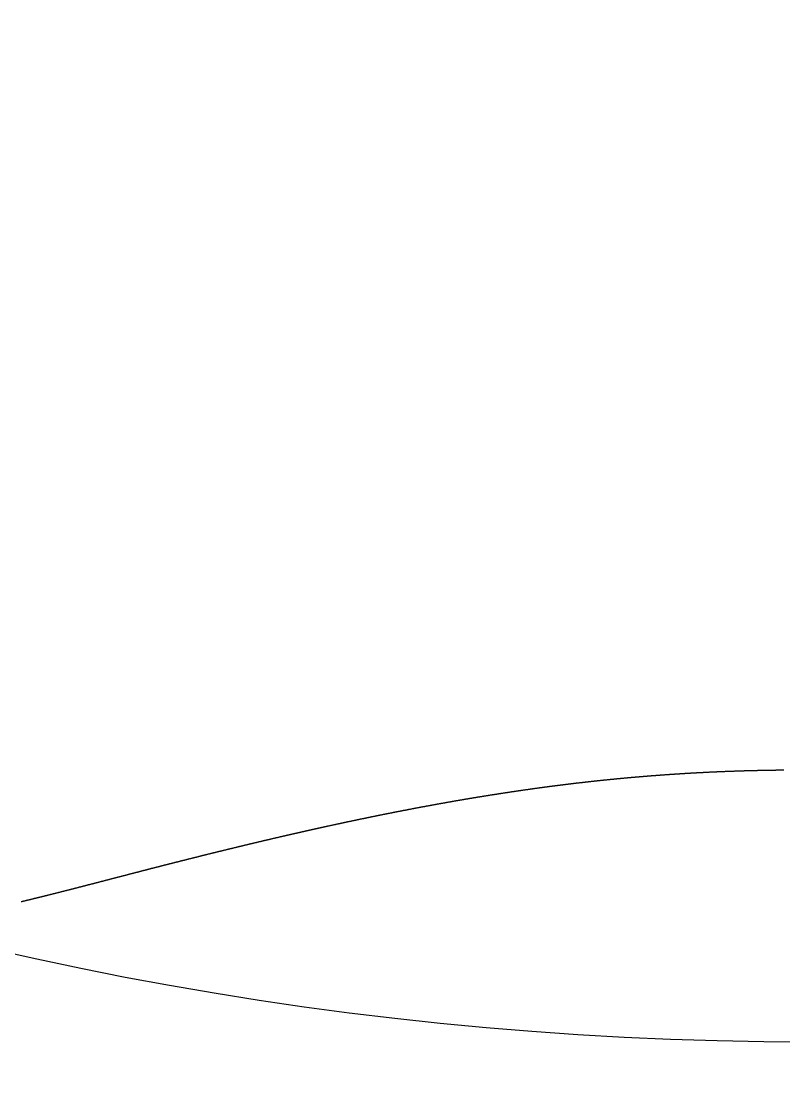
# Model space of a CAD drawing. Header units: millimetres. Extents: x 88 to 97873, y 32 to 55088.
# Drawn here: x 48988.854 to 48991.256, y 5107.377 to 5110.77 of the extents above; entities that cross this region are included whole.
import ezdxf

# ---------------------------------------------------------------- set-up
doc = ezdxf.new("R2010")
doc.units = ezdxf.units.MM
doc.header["$LTSCALE"] = 0.3

msp = doc.modelspace()

# ---------------------------------------------------------------- linework, layer by layer
msp.add_lwpolyline([(48988.8534, 5107.9949), (48988.8546, 5107.9952), (48988.8558, 5107.9955), (48988.8569, 5107.9958), (48988.8581, 5107.996), (48988.8593, 5107.9963), (48988.8604, 5107.9966), (48988.8616, 5107.9969), (48988.8628, 5107.9972), (48988.8639, 5107.9974), (48988.8651, 5107.9977), (48988.8663, 5107.998), (48988.8674, 5107.9983), (48988.8686, 5107.9986), (48988.8698, 5107.9989), (48988.871, 5107.9991), (48988.8721, 5107.9994), (48988.8733, 5107.9997), (48988.8745, 5108), (48988.8756, 5108.0003), (48988.8768, 5108.0006), (48988.878, 5108.0008), (48988.8792, 5108.0011), (48988.8803, 5108.0014), (48988.8815, 5108.0017), (48988.8827, 5108.002), (48988.8839, 5108.0023), (48988.885, 5108.0026), (48988.8862, 5108.0028), (48988.8874, 5108.0031), (48988.8886, 5108.0034), (48988.8897, 5108.0037), (48988.8909, 5108.004), (48988.8921, 5108.0043), (48988.8933, 5108.0046), (48988.8944, 5108.0049), (48988.8956, 5108.0052), (48988.8968, 5108.0054), (48988.898, 5108.0057), (48988.8992, 5108.006), (48988.9003, 5108.0063), (48988.9015, 5108.0066), (48988.9027, 5108.0069), (48988.9039, 5108.0072), (48988.9051, 5108.0075), (48988.9063, 5108.0078), (48988.9074, 5108.0081), (48988.9086, 5108.0084), (48988.9098, 5108.0086), (48988.911, 5108.0089), (48988.9122, 5108.0092), (48988.9134, 5108.0095), (48988.9145, 5108.0098), (48988.9157, 5108.0101), (48988.9169, 5108.0104), (48988.9181, 5108.0107), (48988.9193, 5108.011), (48988.9205, 5108.0113), (48988.9217, 5108.0116), (48988.9229, 5108.0119), (48988.924, 5108.0122), (48988.9252, 5108.0125), (48988.9264, 5108.0128), (48988.9276, 5108.0131), (48988.9288, 5108.0134), (48988.93, 5108.0137), (48988.9312, 5108.014), (48988.9324, 5108.0142), (48988.9336, 5108.0145), (48988.9348, 5108.0148), (48988.936, 5108.0151), (48988.9371, 5108.0154), (48988.9383, 5108.0157), (48988.9395, 5108.016), (48988.9407, 5108.0163), (48988.9419, 5108.0166), (48988.9431, 5108.0169), (48988.9443, 5108.0172), (48988.9455, 5108.0175), (48988.9467, 5108.0178), (48988.9479, 5108.0181), (48988.9491, 5108.0184), (48988.9503, 5108.0187), (48988.9515, 5108.019), (48988.9527, 5108.0193), (48988.9539, 5108.0196), (48988.9551, 5108.0199), (48988.9563, 5108.0202), (48988.9575, 5108.0205), (48988.9587, 5108.0208), (48988.9599, 5108.0212), (48988.9611, 5108.0215), (48988.9623, 5108.0218), (48988.9635, 5108.0221), (48988.9647, 5108.0224), (48988.9659, 5108.0227), (48988.9671, 5108.023), (48988.9683, 5108.0233), (48988.9695, 5108.0236), (48988.9707, 5108.0239), (48988.9719, 5108.0242), (48988.9731, 5108.0245), (48988.9743, 5108.0248), (48988.9755, 5108.0251), (48988.9767, 5108.0254), (48988.9779, 5108.0257), (48988.9791, 5108.026), (48988.9804, 5108.0263), (48988.9816, 5108.0266), (48988.9828, 5108.0269), (48988.984, 5108.0273), (48988.9852, 5108.0276), (48988.9864, 5108.0279), (48988.9876, 5108.0282), (48988.9888, 5108.0285), (48988.99, 5108.0288), (48988.9912, 5108.0291), (48988.9924, 5108.0294), (48988.9937, 5108.0297), (48988.9949, 5108.03), (48988.9961, 5108.0303), (48988.9973, 5108.0306), (48988.9985, 5108.031), (48988.9997, 5108.0313), (48989.0009, 5108.0316), (48989.0021, 5108.0319), (48989.0034, 5108.0322), (48989.0046, 5108.0325), (48989.0058, 5108.0328), (48989.007, 5108.0331), (48989.0082, 5108.0334), (48989.0094, 5108.0337), (48989.0107, 5108.0341), (48989.0119, 5108.0344), (48989.0131, 5108.0347), (48989.0143, 5108.035), (48989.0155, 5108.0353), (48989.0167, 5108.0356), (48989.018, 5108.0359), (48989.0192, 5108.0362), (48989.0204, 5108.0366), (48989.0216, 5108.0369), (48989.0228, 5108.0372), (48989.0241, 5108.0375), (48989.0253, 5108.0378), (48989.0265, 5108.0381), (48989.0277, 5108.0384), (48989.0289, 5108.0388), (48989.0302, 5108.0391), (48989.0314, 5108.0394), (48989.0326, 5108.0397), (48989.0338, 5108.04), (48989.0351, 5108.0403), (48989.0363, 5108.0406), (48989.0375, 5108.041), (48989.0387, 5108.0413), (48989.0399, 5108.0416), (48989.0412, 5108.0419), (48989.0424, 5108.0422), (48989.0436, 5108.0425), (48989.0449, 5108.0429), (48989.0461, 5108.0432), (48989.0473, 5108.0435), (48989.0485, 5108.0438), (48989.0498, 5108.0441), (48989.051, 5108.0444), (48989.0522, 5108.0448), (48989.0534, 5108.0451), (48989.0547, 5108.0454), (48989.0559, 5108.0457), (48989.0571, 5108.046), (48989.0584, 5108.0463), (48989.0596, 5108.0467), (48989.0608, 5108.047), (48989.0621, 5108.0473), (48989.0633, 5108.0476), (48989.0645, 5108.0479), (48989.0658, 5108.0483), (48989.067, 5108.0486), (48989.0682, 5108.0489), (48989.0695, 5108.0492), (48989.0707, 5108.0495), (48989.0719, 5108.0498), (48989.0732, 5108.0502), (48989.0744, 5108.0505), (48989.0756, 5108.0508), (48989.0769, 5108.0511), (48989.0781, 5108.0514), (48989.0793, 5108.0518), (48989.0806, 5108.0521), (48989.0818, 5108.0524), (48989.083, 5108.0527), (48989.0843, 5108.0531), (48989.0855, 5108.0534), (48989.0868, 5108.0537), (48989.088, 5108.054), (48989.0892, 5108.0543), (48989.0905, 5108.0547), (48989.0917, 5108.055), (48989.0929, 5108.0553), (48989.0942, 5108.0556), (48989.0954, 5108.0559), (48989.0967, 5108.0563), (48989.0979, 5108.0566), (48989.0991, 5108.0569), (48989.1004, 5108.0572), (48989.1016, 5108.0576), (48989.1029, 5108.0579), (48989.1041, 5108.0582), (48989.1054, 5108.0585), (48989.1066, 5108.0588), (48989.1078, 5108.0592), (48989.1091, 5108.0595), (48989.1103, 5108.0598), (48989.1116, 5108.0601), (48989.1128, 5108.0605), (48989.1141, 5108.0608), (48989.1153, 5108.0611), (48989.1166, 5108.0614), (48989.1178, 5108.0618), (48989.1191, 5108.0621), (48989.1203, 5108.0624), (48989.1215, 5108.0627), (48989.1228, 5108.0631), (48989.124, 5108.0634), (48989.1253, 5108.0637), (48989.1265, 5108.064), (48989.1278, 5108.0644), (48989.129, 5108.0647), (48989.1303, 5108.065), (48989.1315, 5108.0653), (48989.1328, 5108.0657), (48989.134, 5108.066), (48989.1353, 5108.0663), (48989.1365, 5108.0666), (48989.1378, 5108.067), (48989.139, 5108.0673), (48989.1403, 5108.0676), (48989.1415, 5108.0679), (48989.1428, 5108.0683), (48989.144, 5108.0686), (48989.1453, 5108.0689), (48989.1465, 5108.0692), (48989.1478, 5108.0696), (48989.1491, 5108.0699), (48989.1503, 5108.0702), (48989.1516, 5108.0705), (48989.1528, 5108.0709), (48989.1541, 5108.0712), (48989.1553, 5108.0715), (48989.1566, 5108.0718), (48989.1578, 5108.0722), (48989.1591, 5108.0725), (48989.1604, 5108.0728), (48989.1616, 5108.0731), (48989.1629, 5108.0735), (48989.1641, 5108.0738), (48989.1654, 5108.0741), (48989.1666, 5108.0745), (48989.1679, 5108.0748), (48989.1692, 5108.0751), (48989.1704, 5108.0754), (48989.1717, 5108.0758), (48989.1729, 5108.0761), (48989.1742, 5108.0764), (48989.1755, 5108.0767), (48989.1767, 5108.0771), (48989.178, 5108.0774), (48989.1792, 5108.0777), (48989.1805, 5108.0781), (48989.1818, 5108.0784), (48989.183, 5108.0787), (48989.1843, 5108.079), (48989.1855, 5108.0794), (48989.1868, 5108.0797), (48989.1881, 5108.08), (48989.1893, 5108.0804), (48989.1906, 5108.0807), (48989.1919, 5108.081), (48989.1931, 5108.0813), (48989.1944, 5108.0817), (48989.1957, 5108.082), (48989.1969, 5108.0823), (48989.1982, 5108.0827), (48989.1995, 5108.083), (48989.2007, 5108.0833), (48989.202, 5108.0836), (48989.2033, 5108.084), (48989.2045, 5108.0843), (48989.2058, 5108.0846), (48989.2071, 5108.0849), (48989.2083, 5108.0853), (48989.2096, 5108.0856), (48989.2109, 5108.0859), (48989.2121, 5108.0863), (48989.2134, 5108.0866), (48989.2147, 5108.0869), (48989.2159, 5108.0873), (48989.2172, 5108.0876), (48989.2185, 5108.0879), (48989.2197, 5108.0882), (48989.221, 5108.0886), (48989.2223, 5108.0889), (48989.2236, 5108.0892), (48989.2248, 5108.0896), (48989.2261, 5108.0899), (48989.2274, 5108.0902), (48989.2286, 5108.0905), (48989.2299, 5108.0909), (48989.2312, 5108.0912), (48989.2325, 5108.0915), (48989.2337, 5108.0919), (48989.235, 5108.0922), (48989.2363, 5108.0925), (48989.2376, 5108.0928), (48989.2388, 5108.0932), (48989.2401, 5108.0935), (48989.2414, 5108.0938), (48989.2427, 5108.0942), (48989.2439, 5108.0945), (48989.2452, 5108.0948), (48989.2465, 5108.0951), (48989.2478, 5108.0955), (48989.249, 5108.0958), (48989.2503, 5108.0961), (48989.2516, 5108.0965), (48989.2529, 5108.0968), (48989.2541, 5108.0971), (48989.2554, 5108.0974), (48989.2567, 5108.0978), (48989.258, 5108.0981), (48989.2593, 5108.0984), (48989.2605, 5108.0988), (48989.2618, 5108.0991), (48989.2631, 5108.0994), (48989.2644, 5108.0998), (48989.2656, 5108.1001), (48989.2669, 5108.1004), (48989.2682, 5108.1007), (48989.2695, 5108.1011), (48989.2708, 5108.1014), (48989.272, 5108.1017), (48989.2733, 5108.1021), (48989.2746, 5108.1024), (48989.2759, 5108.1027), (48989.2772, 5108.103), (48989.2785, 5108.1034), (48989.2797, 5108.1037), (48989.281, 5108.104), (48989.2823, 5108.1044), (48989.2836, 5108.1047), (48989.2849, 5108.105), (48989.2862, 5108.1053), (48989.2874, 5108.1057), (48989.2887, 5108.106), (48989.29, 5108.1063), (48989.2913, 5108.1067), (48989.2926, 5108.107), (48989.2939, 5108.1073), (48989.2952, 5108.1076), (48989.2964, 5108.108), (48989.2977, 5108.1083), (48989.299, 5108.1086), (48989.3003, 5108.109), (48989.3016, 5108.1093), (48989.3029, 5108.1096), (48989.3042, 5108.1099), (48989.3054, 5108.1103), (48989.3067, 5108.1106), (48989.308, 5108.1109), (48989.3093, 5108.1113), (48989.3106, 5108.1116), (48989.3119, 5108.1119), (48989.3132, 5108.1123), (48989.3145, 5108.1126), (48989.3158, 5108.1129), (48989.3171, 5108.1132), (48989.3183, 5108.1136), (48989.3196, 5108.1139), (48989.3209, 5108.1142), (48989.3222, 5108.1146), (48989.3235, 5108.1149), (48989.3248, 5108.1152), (48989.3261, 5108.1155), (48989.3274, 5108.1159), (48989.3287, 5108.1162), (48989.33, 5108.1165), (48989.3313, 5108.1169), (48989.3326, 5108.1172), (48989.3338, 5108.1175), (48989.3351, 5108.1178), (48989.3364, 5108.1182), (48989.3377, 5108.1185), (48989.339, 5108.1188), (48989.3403, 5108.1192), (48989.3416, 5108.1195), (48989.3429, 5108.1198), (48989.3442, 5108.1201), (48989.3455, 5108.1205), (48989.3468, 5108.1208), (48989.3481, 5108.1211), (48989.3494, 5108.1214), (48989.3507, 5108.1218), (48989.352, 5108.1221), (48989.3533, 5108.1224), (48989.3546, 5108.1228), (48989.3559, 5108.1231), (48989.3572, 5108.1234), (48989.3585, 5108.1237), (48989.3598, 5108.1241), (48989.3611, 5108.1244), (48989.3624, 5108.1247), (48989.3637, 5108.1251), (48989.365, 5108.1254), (48989.3663, 5108.1257), (48989.3676, 5108.126), (48989.3689, 5108.1264), (48989.3702, 5108.1267), (48989.3715, 5108.127), (48989.3728, 5108.1274), (48989.3741, 5108.1277), (48989.3754, 5108.128), (48989.3767, 5108.1283), (48989.378, 5108.1287), (48989.3793, 5108.129), (48989.3806, 5108.1293), (48989.3819, 5108.1296), (48989.3832, 5108.13), (48989.3845, 5108.1303), (48989.3858, 5108.1306), (48989.3871, 5108.131), (48989.3884, 5108.1313), (48989.3897, 5108.1316), (48989.391, 5108.1319), (48989.3923, 5108.1323), (48989.3936, 5108.1326), (48989.3949, 5108.1329), (48989.3962, 5108.1332), (48989.3975, 5108.1336), (48989.3988, 5108.1339), (48989.4001, 5108.1342), (48989.4014, 5108.1346), (48989.4027, 5108.1349), (48989.404, 5108.1352), (48989.4054, 5108.1355), (48989.4067, 5108.1359), (48989.408, 5108.1362), (48989.4093, 5108.1365), (48989.4106, 5108.1368), (48989.4119, 5108.1372), (48989.4132, 5108.1375), (48989.4145, 5108.1378), (48989.4158, 5108.1381), (48989.4171, 5108.1385), (48989.4184, 5108.1388), (48989.4197, 5108.1391), (48989.4211, 5108.1395), (48989.4224, 5108.1398), (48989.4237, 5108.1401), (48989.425, 5108.1404), (48989.4263, 5108.1408), (48989.4276, 5108.1411), (48989.4289, 5108.1414), (48989.4302, 5108.1417), (48989.4315, 5108.1421), (48989.4328, 5108.1424), (48989.4342, 5108.1427), (48989.4355, 5108.143), (48989.4368, 5108.1434), (48989.4381, 5108.1437), (48989.4394, 5108.144), (48989.4407, 5108.1443), (48989.442, 5108.1447), (48989.4433, 5108.145), (48989.4447, 5108.1453), (48989.446, 5108.1456), (48989.4473, 5108.146), (48989.4486, 5108.1463), (48989.4499, 5108.1466), (48989.4512, 5108.147), (48989.4525, 5108.1473), (48989.4539, 5108.1476), (48989.4552, 5108.1479), (48989.4565, 5108.1483), (48989.4578, 5108.1486), (48989.4591, 5108.1489), (48989.4604, 5108.1492), (48989.4618, 5108.1496), (48989.4631, 5108.1499), (48989.4644, 5108.1502), (48989.4657, 5108.1505), (48989.467, 5108.1509), (48989.4683, 5108.1512), (48989.4697, 5108.1515), (48989.471, 5108.1518), (48989.4723, 5108.1521), (48989.4736, 5108.1525), (48989.4749, 5108.1528), (48989.4763, 5108.1531), (48989.4776, 5108.1534), (48989.4789, 5108.1538), (48989.4802, 5108.1541), (48989.4815, 5108.1544), (48989.4828, 5108.1547), (48989.4842, 5108.1551), (48989.4855, 5108.1554), (48989.4868, 5108.1557), (48989.4881, 5108.156), (48989.4895, 5108.1564), (48989.4908, 5108.1567), (48989.4921, 5108.157), (48989.4934, 5108.1573), (48989.4947, 5108.1577), (48989.4961, 5108.158), (48989.4974, 5108.1583), (48989.4987, 5108.1586), (48989.5, 5108.159), (48989.5014, 5108.1593), (48989.5027, 5108.1596), (48989.504, 5108.1599), (48989.5053, 5108.1602), (48989.5066, 5108.1606), (48989.508, 5108.1609), (48989.5093, 5108.1612), (48989.5106, 5108.1615), (48989.5119, 5108.1619), (48989.5133, 5108.1622), (48989.5146, 5108.1625), (48989.5159, 5108.1628), (48989.5172, 5108.1631), (48989.5186, 5108.1635), (48989.5199, 5108.1638), (48989.5212, 5108.1641), (48989.5225, 5108.1644), (48989.5239, 5108.1648), (48989.5252, 5108.1651), (48989.5265, 5108.1654), (48989.5279, 5108.1657), (48989.5292, 5108.166), (48989.5305, 5108.1664), (48989.5318, 5108.1667), (48989.5332, 5108.167), (48989.5345, 5108.1673), (48989.5358, 5108.1677), (48989.5372, 5108.168), (48989.5385, 5108.1683), (48989.5398, 5108.1686), (48989.5411, 5108.1689), (48989.5425, 5108.1693), (48989.5438, 5108.1696), (48989.5451, 5108.1699), (48989.5465, 5108.1702), (48989.5478, 5108.1705), (48989.5491, 5108.1709), (48989.5505, 5108.1712), (48989.5518, 5108.1715), (48989.5531, 5108.1718), (48989.5544, 5108.1721), (48989.5558, 5108.1725), (48989.5571, 5108.1728), (48989.5584, 5108.1731), (48989.5598, 5108.1734), (48989.5611, 5108.1737), (48989.5624, 5108.1741), (48989.5638, 5108.1744), (48989.5651, 5108.1747), (48989.5664, 5108.175), (48989.5678, 5108.1753), (48989.5691, 5108.1757), (48989.5704, 5108.176), (48989.5718, 5108.1763), (48989.5731, 5108.1766), (48989.5744, 5108.1769), (48989.5758, 5108.1773), (48989.5771, 5108.1776), (48989.5784, 5108.1779), (48989.5798, 5108.1782), (48989.5811, 5108.1785), (48989.5824, 5108.1789), (48989.5838, 5108.1792), (48989.5851, 5108.1795), (48989.5865, 5108.1798), (48989.5878, 5108.1801), (48989.5891, 5108.1805), (48989.5905, 5108.1808), (48989.5918, 5108.1811), (48989.5931, 5108.1814), (48989.5945, 5108.1817), (48989.5958, 5108.182), (48989.5972, 5108.1824), (48989.5985, 5108.1827), (48989.5998, 5108.183), (48989.6012, 5108.1833), (48989.6025, 5108.1836), (48989.6038, 5108.1839), (48989.6052, 5108.1843), (48989.6065, 5108.1846), (48989.6079, 5108.1849), (48989.6092, 5108.1852), (48989.6105, 5108.1855), (48989.6119, 5108.1859), (48989.6132, 5108.1862), (48989.6146, 5108.1865), (48989.6159, 5108.1868), (48989.6172, 5108.1871), (48989.6186, 5108.1874), (48989.6199, 5108.1878), (48989.6213, 5108.1881), (48989.6226, 5108.1884), (48989.6239, 5108.1887), (48989.6253, 5108.189), (48989.6266, 5108.1893), (48989.628, 5108.1896), (48989.6293, 5108.19), (48989.6307, 5108.1903), (48989.632, 5108.1906), (48989.6333, 5108.1909), (48989.6347, 5108.1912), (48989.636, 5108.1915), (48989.6374, 5108.1919), (48989.6387, 5108.1922), (48989.6401, 5108.1925), (48989.6414, 5108.1928), (48989.6427, 5108.1931), (48989.6441, 5108.1934), (48989.6454, 5108.1937), (48989.6468, 5108.1941), (48989.6481, 5108.1944), (48989.6495, 5108.1947), (48989.6508, 5108.195), (48989.6522, 5108.1953), (48989.6535, 5108.1956), (48989.6549, 5108.1959), (48989.6562, 5108.1963), (48989.6575, 5108.1966), (48989.6589, 5108.1969), (48989.6602, 5108.1972), (48989.6616, 5108.1975), (48989.6629, 5108.1978), (48989.6643, 5108.1981), (48989.6656, 5108.1984), (48989.667, 5108.1988), (48989.6683, 5108.1991), (48989.6697, 5108.1994), (48989.671, 5108.1997), (48989.6724, 5108.2), (48989.6737, 5108.2003), (48989.6751, 5108.2006), (48989.6764, 5108.2009), (48989.6778, 5108.2013), (48989.6791, 5108.2016), (48989.6805, 5108.2019), (48989.6818, 5108.2022), (48989.6832, 5108.2025), (48989.6845, 5108.2028), (48989.6859, 5108.2031), (48989.6872, 5108.2034), (48989.6886, 5108.2038), (48989.6899, 5108.2041), (48989.6913, 5108.2044), (48989.6926, 5108.2047), (48989.694, 5108.205), (48989.6953, 5108.2053), (48989.6967, 5108.2056), (48989.698, 5108.2059), (48989.6994, 5108.2062), (48989.7007, 5108.2065), (48989.7021, 5108.2069), (48989.7034, 5108.2072), (48989.7048, 5108.2075), (48989.7061, 5108.2078), (48989.7075, 5108.2081), (48989.7088, 5108.2084), (48989.7102, 5108.2087), (48989.7115, 5108.209), (48989.7129, 5108.2093), (48989.7143, 5108.2096), (48989.7156, 5108.21), (48989.717, 5108.2103), (48989.7183, 5108.2106), (48989.7197, 5108.2109), (48989.721, 5108.2112), (48989.7224, 5108.2115), (48989.7237, 5108.2118), (48989.7251, 5108.2121), (48989.7264, 5108.2124), (48989.7278, 5108.2127), (48989.7292, 5108.213), (48989.7305, 5108.2133), (48989.7319, 5108.2137), (48989.7332, 5108.214), (48989.7346, 5108.2143), (48989.7359, 5108.2146), (48989.7373, 5108.2149), (48989.7386, 5108.2152), (48989.74, 5108.2155), (48989.7414, 5108.2158), (48989.7427, 5108.2161), (48989.7441, 5108.2164), (48989.7454, 5108.2167), (48989.7468, 5108.217), (48989.7481, 5108.2173), (48989.7495, 5108.2176), (48989.7509, 5108.2179), (48989.7522, 5108.2182), (48989.7536, 5108.2186), (48989.7549, 5108.2189), (48989.7563, 5108.2192), (48989.7577, 5108.2195), (48989.759, 5108.2198), (48989.7604, 5108.2201), (48989.7617, 5108.2204), (48989.7631, 5108.2207), (48989.7645, 5108.221), (48989.7658, 5108.2213), (48989.7672, 5108.2216), (48989.7685, 5108.2219), (48989.7699, 5108.2222), (48989.7713, 5108.2225), (48989.7726, 5108.2228), (48989.774, 5108.2231), (48989.7753, 5108.2234), (48989.7767, 5108.2237), (48989.7781, 5108.224), (48989.7794, 5108.2243), (48989.7808, 5108.2246), (48989.7821, 5108.2249), (48989.7835, 5108.2252), (48989.7849, 5108.2255), (48989.7862, 5108.2258), (48989.7876, 5108.2262), (48989.789, 5108.2265), (48989.7903, 5108.2268), (48989.7917, 5108.2271), (48989.793, 5108.2274), (48989.7944, 5108.2277), (48989.7958, 5108.228), (48989.7971, 5108.2283), (48989.7985, 5108.2286), (48989.7999, 5108.2289), (48989.8012, 5108.2292), (48989.8026, 5108.2295), (48989.804, 5108.2298), (48989.8053, 5108.2301), (48989.8067, 5108.2304), (48989.8081, 5108.2307), (48989.8094, 5108.231), (48989.8108, 5108.2313), (48989.8121, 5108.2316), (48989.8135, 5108.2319), (48989.8149, 5108.2322), (48989.8162, 5108.2325), (48989.8176, 5108.2328), (48989.819, 5108.2331), (48989.8203, 5108.2334), (48989.8217, 5108.2337), (48989.8231, 5108.234), (48989.8244, 5108.2343), (48989.8258, 5108.2346), (48989.8272, 5108.2349), (48989.8285, 5108.2352), (48989.8299, 5108.2355), (48989.8313, 5108.2358), (48989.8326, 5108.236), (48989.834, 5108.2363), (48989.8354, 5108.2366), (48989.8368, 5108.2369), (48989.8381, 5108.2372), (48989.8395, 5108.2375), (48989.8409, 5108.2378), (48989.8422, 5108.2381), (48989.8436, 5108.2384), (48989.845, 5108.2387), (48989.8463, 5108.239), (48989.8477, 5108.2393), (48989.8491, 5108.2396), (48989.8504, 5108.2399), (48989.8518, 5108.2402), (48989.8532, 5108.2405), (48989.8545, 5108.2408), (48989.8559, 5108.2411), (48989.8573, 5108.2414), (48989.8587, 5108.2417), (48989.86, 5108.242), (48989.8614, 5108.2423), (48989.8628, 5108.2426), (48989.8641, 5108.2429), (48989.8655, 5108.2431), (48989.8669, 5108.2434), (48989.8683, 5108.2437), (48989.8696, 5108.244), (48989.871, 5108.2443), (48989.8724, 5108.2446), (48989.8737, 5108.2449), (48989.8751, 5108.2452), (48989.8765, 5108.2455), (48989.8779, 5108.2458), (48989.8792, 5108.2461), (48989.8806, 5108.2464), (48989.882, 5108.2467), (48989.8834, 5108.247), (48989.8847, 5108.2472), (48989.8861, 5108.2475), (48989.8875, 5108.2478), (48989.8888, 5108.2481), (48989.8902, 5108.2484), (48989.8916, 5108.2487), (48989.893, 5108.249), (48989.8943, 5108.2493), (48989.8957, 5108.2496), (48989.8971, 5108.2499), (48989.8985, 5108.2502), (48989.8998, 5108.2504), (48989.9012, 5108.2507), (48989.9026, 5108.251), (48989.904, 5108.2513), (48989.9053, 5108.2516), (48989.9067, 5108.2519), (48989.9081, 5108.2522), (48989.9095, 5108.2525), (48989.9108, 5108.2528), (48989.9122, 5108.2531), (48989.9136, 5108.2533), (48989.915, 5108.2536), (48989.9163, 5108.2539), (48989.9177, 5108.2542), (48989.9191, 5108.2545), (48989.9205, 5108.2548), (48989.9218, 5108.2551), (48989.9232, 5108.2554), (48989.9246, 5108.2556), (48989.926, 5108.2559), (48989.9274, 5108.2562), (48989.9287, 5108.2565), (48989.9301, 5108.2568), (48989.9315, 5108.2571), (48989.9329, 5108.2574), (48989.9342, 5108.2576), (48989.9356, 5108.2579), (48989.937, 5108.2582), (48989.9384, 5108.2585), (48989.9398, 5108.2588), (48989.9411, 5108.2591), (48989.9425, 5108.2594), (48989.9439, 5108.2596), (48989.9453, 5108.2599), (48989.9466, 5108.2602), (48989.948, 5108.2605), (48989.9494, 5108.2608), (48989.9508, 5108.2611), (48989.9522, 5108.2614), (48989.9535, 5108.2616), (48989.9549, 5108.2619), (48989.9563, 5108.2622), (48989.9577, 5108.2625), (48989.9591, 5108.2628), (48989.9604, 5108.2631), (48989.9618, 5108.2633), (48989.9632, 5108.2636), (48989.9646, 5108.2639), (48989.966, 5108.2642), (48989.9673, 5108.2645), (48989.9687, 5108.2647), (48989.9701, 5108.265), (48989.9715, 5108.2653), (48989.9729, 5108.2656), (48989.9743, 5108.2659), (48989.9756, 5108.2661), (48989.977, 5108.2664), (48989.9784, 5108.2667), (48989.9798, 5108.267), (48989.9812, 5108.2673), (48989.9825, 5108.2675), (48989.9839, 5108.2678), (48989.9853, 5108.2681), (48989.9867, 5108.2684), (48989.9881, 5108.2687), (48989.9895, 5108.2689), (48989.9908, 5108.2692), (48989.9922, 5108.2695), (48989.9936, 5108.2698), (48989.995, 5108.2701), (48989.9964, 5108.2703), (48989.9978, 5108.2706), (48989.9991, 5108.2709), (48990.0005, 5108.2712), (48990.0019, 5108.2714), (48990.0033, 5108.2717), (48990.0047, 5108.272), (48990.0061, 5108.2723), (48990.0074, 5108.2726), (48990.0088, 5108.2728), (48990.0102, 5108.2731), (48990.0116, 5108.2734), (48990.013, 5108.2737), (48990.0144, 5108.2739), (48990.0158, 5108.2742), (48990.0171, 5108.2745), (48990.0185, 5108.2748), (48990.0199, 5108.275), (48990.0213, 5108.2753), (48990.0227, 5108.2756), (48990.0241, 5108.2759), (48990.0255, 5108.2761), (48990.0268, 5108.2764), (48990.0282, 5108.2767), (48990.0296, 5108.277), (48990.031, 5108.2772), (48990.0324, 5108.2775), (48990.0338, 5108.2778), (48990.0352, 5108.278), (48990.0365, 5108.2783), (48990.0379, 5108.2786), (48990.0393, 5108.2789), (48990.0407, 5108.2791), (48990.0421, 5108.2794), (48990.0435, 5108.2797), (48990.0449, 5108.2799), (48990.0463, 5108.2802), (48990.0476, 5108.2805), (48990.049, 5108.2808), (48990.0504, 5108.281), (48990.0518, 5108.2813), (48990.0532, 5108.2816), (48990.0546, 5108.2818), (48990.056, 5108.2821), (48990.0574, 5108.2824), (48990.0587, 5108.2827), (48990.0601, 5108.2829), (48990.0615, 5108.2832), (48990.0629, 5108.2835), (48990.0643, 5108.2837), (48990.0657, 5108.284), (48990.0671, 5108.2843), (48990.0685, 5108.2845), (48990.0699, 5108.2848), (48990.0712, 5108.2851), (48990.0726, 5108.2853), (48990.074, 5108.2856), (48990.0754, 5108.2859), (48990.0768, 5108.2861), (48990.0782, 5108.2864), (48990.0796, 5108.2867), (48990.081, 5108.2869), (48990.0824, 5108.2872), (48990.0837, 5108.2875), (48990.0851, 5108.2877), (48990.0865, 5108.288), (48990.0879, 5108.2883), (48990.0893, 5108.2885), (48990.0907, 5108.2888), (48990.0921, 5108.2891), (48990.0935, 5108.2893), (48990.0949, 5108.2896), (48990.0963, 5108.2898), (48990.0977, 5108.2901), (48990.099, 5108.2904), (48990.1004, 5108.2906), (48990.1018, 5108.2909), (48990.1032, 5108.2912), (48990.1046, 5108.2914), (48990.106, 5108.2917), (48990.1074, 5108.2919), (48990.1088, 5108.2922), (48990.1102, 5108.2925), (48990.1116, 5108.2927), (48990.113, 5108.293), (48990.1144, 5108.2933), (48990.1157, 5108.2935), (48990.1171, 5108.2938), (48990.1185, 5108.294), (48990.1199, 5108.2943), (48990.1213, 5108.2946), (48990.1227, 5108.2948), (48990.1241, 5108.2951), (48990.1255, 5108.2953), (48990.1269, 5108.2956), (48990.1283, 5108.2959), (48990.1297, 5108.2961), (48990.1311, 5108.2964), (48990.1325, 5108.2966), (48990.1339, 5108.2969), (48990.1353, 5108.2971), (48990.1366, 5108.2974), (48990.138, 5108.2977), (48990.1394, 5108.2979), (48990.1408, 5108.2982), (48990.1422, 5108.2984), (48990.1436, 5108.2987), (48990.145, 5108.2989), (48990.1464, 5108.2992), (48990.1478, 5108.2995), (48990.1492, 5108.2997), (48990.1506, 5108.3), (48990.152, 5108.3002), (48990.1534, 5108.3005), (48990.1548, 5108.3007), (48990.1562, 5108.301), (48990.1576, 5108.3012), (48990.159, 5108.3015), (48990.1604, 5108.3017), (48990.1617, 5108.302), (48990.1631, 5108.3023), (48990.1645, 5108.3025), (48990.1659, 5108.3028), (48990.1673, 5108.303), (48990.1687, 5108.3033), (48990.1701, 5108.3035), (48990.1715, 5108.3038), (48990.1729, 5108.304), (48990.1743, 5108.3043), (48990.1757, 5108.3045), (48990.1771, 5108.3048), (48990.1785, 5108.305), (48990.1799, 5108.3053), (48990.1813, 5108.3055), (48990.1827, 5108.3058), (48990.1841, 5108.306), (48990.1855, 5108.3063), (48990.1869, 5108.3065), (48990.1883, 5108.3068), (48990.1897, 5108.307), (48990.1911, 5108.3073), (48990.1925, 5108.3075), (48990.1939, 5108.3078), (48990.1953, 5108.308), (48990.1967, 5108.3083), (48990.1981, 5108.3085), (48990.1995, 5108.3088), (48990.2009, 5108.309), (48990.2022, 5108.3093), (48990.2036, 5108.3095), (48990.205, 5108.3097), (48990.2064, 5108.31), (48990.2078, 5108.3102), (48990.2092, 5108.3105), (48990.2106, 5108.3107), (48990.212, 5108.311), (48990.2134, 5108.3112), (48990.2148, 5108.3115), (48990.2162, 5108.3117), (48990.2176, 5108.312), (48990.219, 5108.3122), (48990.2204, 5108.3124), (48990.2218, 5108.3127), (48990.2232, 5108.3129), (48990.2246, 5108.3132), (48990.226, 5108.3134), (48990.2274, 5108.3137), (48990.2288, 5108.3139), (48990.2302, 5108.3141), (48990.2316, 5108.3144), (48990.233, 5108.3146), (48990.2344, 5108.3149), (48990.2358, 5108.3151), (48990.2372, 5108.3153), (48990.2386, 5108.3156), (48990.24, 5108.3158), (48990.2414, 5108.3161), (48990.2428, 5108.3163), (48990.2442, 5108.3165), (48990.2456, 5108.3168), (48990.247, 5108.317), (48990.2484, 5108.3173), (48990.2498, 5108.3175), (48990.2512, 5108.3177), (48990.2526, 5108.318), (48990.254, 5108.3182), (48990.2554, 5108.3185), (48990.2568, 5108.3187), (48990.2582, 5108.3189), (48990.2596, 5108.3192), (48990.261, 5108.3194), (48990.2624, 5108.3196), (48990.2638, 5108.3199), (48990.2652, 5108.3201), (48990.2666, 5108.3204), (48990.268, 5108.3206), (48990.2694, 5108.3208), (48990.2708, 5108.3211), (48990.2722, 5108.3213), (48990.2736, 5108.3215), (48990.275, 5108.3218), (48990.2764, 5108.322), (48990.2778, 5108.3222), (48990.2792, 5108.3225), (48990.2806, 5108.3227), (48990.282, 5108.3229), (48990.2834, 5108.3232), (48990.2848, 5108.3234), (48990.2862, 5108.3236), (48990.2876, 5108.3239), (48990.289, 5108.3241), (48990.2904, 5108.3243), (48990.2918, 5108.3245), (48990.2932, 5108.3248), (48990.2947, 5108.325), (48990.2961, 5108.3252), (48990.2975, 5108.3255), (48990.2989, 5108.3257), (48990.3003, 5108.3259), (48990.3017, 5108.3262), (48990.3031, 5108.3264), (48990.3045, 5108.3266), (48990.3059, 5108.3268), (48990.3073, 5108.3271), (48990.3087, 5108.3273), (48990.3101, 5108.3275), (48990.3115, 5108.3278), (48990.3129, 5108.328), (48990.3143, 5108.3282), (48990.3157, 5108.3284), (48990.3171, 5108.3287), (48990.3185, 5108.3289), (48990.3199, 5108.3291), (48990.3213, 5108.3293), (48990.3227, 5108.3296), (48990.3241, 5108.3298), (48990.3255, 5108.33), (48990.3269, 5108.3302), (48990.3283, 5108.3305), (48990.3297, 5108.3307), (48990.3311, 5108.3309), (48990.3325, 5108.3311), (48990.3339, 5108.3314), (48990.3353, 5108.3316), (48990.3367, 5108.3318), (48990.3381, 5108.332), (48990.3395, 5108.3323), (48990.341, 5108.3325), (48990.3424, 5108.3327), (48990.3438, 5108.3329), (48990.3452, 5108.3331), (48990.3466, 5108.3334), (48990.348, 5108.3336), (48990.3494, 5108.3338), (48990.3508, 5108.334), (48990.3522, 5108.3342), (48990.3536, 5108.3345), (48990.355, 5108.3347), (48990.3564, 5108.3349), (48990.3578, 5108.3351), (48990.3592, 5108.3353), (48990.3606, 5108.3356), (48990.362, 5108.3358), (48990.3634, 5108.336), (48990.3648, 5108.3362), (48990.3662, 5108.3364), (48990.3676, 5108.3366), (48990.369, 5108.3369), (48990.3704, 5108.3371), (48990.3719, 5108.3373), (48990.3733, 5108.3375), (48990.3747, 5108.3377), (48990.3761, 5108.3379), (48990.3775, 5108.3382), (48990.3789, 5108.3384), (48990.3803, 5108.3386), (48990.3817, 5108.3388), (48990.3831, 5108.339), (48990.3845, 5108.3392), (48990.3859, 5108.3394), (48990.3873, 5108.3396), (48990.3887, 5108.3399), (48990.3901, 5108.3401), (48990.3915, 5108.3403), (48990.3929, 5108.3405), (48990.3943, 5108.3407), (48990.3957, 5108.3409), (48990.3971, 5108.3411), (48990.3986, 5108.3413), (48990.4, 5108.3416), (48990.4014, 5108.3418), (48990.4028, 5108.342), (48990.4042, 5108.3422), (48990.4056, 5108.3424), (48990.407, 5108.3426), (48990.4084, 5108.3428), (48990.4098, 5108.343), (48990.4112, 5108.3432), (48990.4126, 5108.3434), (48990.414, 5108.3436), (48990.4154, 5108.3438), (48990.4168, 5108.3441), (48990.4182, 5108.3443), (48990.4196, 5108.3445), (48990.4211, 5108.3447), (48990.4225, 5108.3449), (48990.4239, 5108.3451), (48990.4253, 5108.3453), (48990.4267, 5108.3455), (48990.4281, 5108.3457), (48990.4295, 5108.3459), (48990.4309, 5108.3461), (48990.4323, 5108.3463), (48990.4337, 5108.3465), (48990.4351, 5108.3467), (48990.4365, 5108.3469), (48990.4379, 5108.3471), (48990.4393, 5108.3473), (48990.4407, 5108.3475), (48990.4422, 5108.3477), (48990.4436, 5108.3479), (48990.445, 5108.3481), (48990.4464, 5108.3483), (48990.4478, 5108.3485), (48990.4492, 5108.3487), (48990.4506, 5108.3489), (48990.452, 5108.3491), (48990.4534, 5108.3493), (48990.4548, 5108.3495), (48990.4562, 5108.3497), (48990.4576, 5108.3499), (48990.459, 5108.3501), (48990.4604, 5108.3503), (48990.4619, 5108.3505), (48990.4633, 5108.3507), (48990.4647, 5108.3509), (48990.4661, 5108.3511), (48990.4675, 5108.3513), (48990.4689, 5108.3515), (48990.4703, 5108.3517), (48990.4717, 5108.3519), (48990.4731, 5108.3521), (48990.4745, 5108.3523), (48990.4759, 5108.3525), (48990.4773, 5108.3527), (48990.4787, 5108.3529), (48990.4801, 5108.3531), (48990.4816, 5108.3533), (48990.483, 5108.3535), (48990.4844, 5108.3536), (48990.4858, 5108.3538), (48990.4872, 5108.354), (48990.4886, 5108.3542), (48990.49, 5108.3544), (48990.4914, 5108.3546), (48990.4928, 5108.3548), (48990.4942, 5108.355), (48990.4956, 5108.3552), (48990.497, 5108.3554), (48990.4984, 5108.3556), (48990.4999, 5108.3557), (48990.5013, 5108.3559), (48990.5027, 5108.3561), (48990.5041, 5108.3563), (48990.5055, 5108.3565), (48990.5069, 5108.3567), (48990.5083, 5108.3569), (48990.5097, 5108.3571), (48990.5111, 5108.3573), (48990.5125, 5108.3574), (48990.5139, 5108.3576), (48990.5153, 5108.3578), (48990.5168, 5108.358), (48990.5182, 5108.3582), (48990.5196, 5108.3584), (48990.521, 5108.3586), (48990.5224, 5108.3587), (48990.5238, 5108.3589), (48990.5252, 5108.3591), (48990.5266, 5108.3593), (48990.528, 5108.3595), (48990.5294, 5108.3597), (48990.5308, 5108.3598), (48990.5322, 5108.36), (48990.5337, 5108.3602), (48990.5351, 5108.3604), (48990.5365, 5108.3606), (48990.5379, 5108.3607), (48990.5393, 5108.3609), (48990.5407, 5108.3611), (48990.5421, 5108.3613), (48990.5435, 5108.3615), (48990.5449, 5108.3616), (48990.5463, 5108.3618), (48990.5477, 5108.362), (48990.5491, 5108.3622), (48990.5506, 5108.3624), (48990.552, 5108.3625), (48990.5534, 5108.3627), (48990.5548, 5108.3629), (48990.5562, 5108.3631), (48990.5576, 5108.3632), (48990.559, 5108.3634), (48990.5604, 5108.3636), (48990.5618, 5108.3638), (48990.5632, 5108.364), (48990.5646, 5108.3641), (48990.566, 5108.3643), (48990.5675, 5108.3645), (48990.5689, 5108.3646), (48990.5703, 5108.3648), (48990.5717, 5108.365), (48990.5731, 5108.3652), (48990.5745, 5108.3653), (48990.5759, 5108.3655), (48990.5773, 5108.3657), (48990.5787, 5108.3659), (48990.5801, 5108.366), (48990.5815, 5108.3662), (48990.583, 5108.3664), (48990.5844, 5108.3665), (48990.5858, 5108.3667), (48990.5872, 5108.3669), (48990.5886, 5108.3671), (48990.59, 5108.3672), (48990.5914, 5108.3674), (48990.5928, 5108.3676), (48990.5942, 5108.3677), (48990.5956, 5108.3679), (48990.597, 5108.3681), (48990.5984, 5108.3682), (48990.5999, 5108.3684), (48990.6013, 5108.3686), (48990.6027, 5108.3687), (48990.6041, 5108.3689), (48990.6055, 5108.3691), (48990.6069, 5108.3692), (48990.6083, 5108.3694), (48990.6097, 5108.3696), (48990.6111, 5108.3697), (48990.6125, 5108.3699), (48990.6139, 5108.37), (48990.6153, 5108.3702), (48990.6168, 5108.3704), (48990.6182, 5108.3705), (48990.6196, 5108.3707), (48990.621, 5108.3709), (48990.6224, 5108.371), (48990.6238, 5108.3712), (48990.6252, 5108.3713), (48990.6266, 5108.3715), (48990.628, 5108.3717), (48990.6294, 5108.3718), (48990.6308, 5108.372), (48990.6323, 5108.3721), (48990.6337, 5108.3723), (48990.6351, 5108.3725), (48990.6365, 5108.3726), (48990.6379, 5108.3728), (48990.6393, 5108.3729), (48990.6407, 5108.3731), (48990.6421, 5108.3732), (48990.6435, 5108.3734), (48990.6449, 5108.3736), (48990.6463, 5108.3737), (48990.6477, 5108.3739), (48990.6492, 5108.374), (48990.6506, 5108.3742), (48990.652, 5108.3743), (48990.6534, 5108.3745), (48990.6548, 5108.3746), (48990.6562, 5108.3748), (48990.6576, 5108.375), (48990.659, 5108.3751), (48990.6604, 5108.3753), (48990.6618, 5108.3754), (48990.6632, 5108.3756), (48990.6647, 5108.3757), (48990.6661, 5108.3759), (48990.6675, 5108.376), (48990.6689, 5108.3762), (48990.6703, 5108.3763), (48990.6717, 5108.3765), (48990.6731, 5108.3766), (48990.6745, 5108.3768), (48990.6759, 5108.3769), (48990.6773, 5108.3771), (48990.6787, 5108.3772), (48990.6801, 5108.3774), (48990.6816, 5108.3775), (48990.683, 5108.3777), (48990.6844, 5108.3778), (48990.6858, 5108.3779), (48990.6872, 5108.3781), (48990.6886, 5108.3782), (48990.69, 5108.3784), (48990.6914, 5108.3785), (48990.6928, 5108.3787), (48990.6942, 5108.3788), (48990.6956, 5108.379), (48990.6971, 5108.3791), (48990.6985, 5108.3793), (48990.6999, 5108.3794), (48990.7013, 5108.3795), (48990.7027, 5108.3797), (48990.7041, 5108.3798), (48990.7055, 5108.38), (48990.7069, 5108.3801), (48990.7083, 5108.3803), (48990.7097, 5108.3804), (48990.7111, 5108.3805), (48990.7125, 5108.3807), (48990.714, 5108.3808), (48990.7154, 5108.381), (48990.7168, 5108.3811), (48990.7182, 5108.3812), (48990.7196, 5108.3814), (48990.721, 5108.3815), (48990.7224, 5108.3816), (48990.7238, 5108.3818), (48990.7252, 5108.3819), (48990.7266, 5108.3821), (48990.728, 5108.3822), (48990.7295, 5108.3823), (48990.7309, 5108.3825), (48990.7323, 5108.3826), (48990.7337, 5108.3827), (48990.7351, 5108.3829), (48990.7365, 5108.383), (48990.7379, 5108.3831), (48990.7393, 5108.3833), (48990.7407, 5108.3834), (48990.7421, 5108.3835), (48990.7435, 5108.3837), (48990.7449, 5108.3838), (48990.7464, 5108.3839), (48990.7478, 5108.3841), (48990.7492, 5108.3842), (48990.7506, 5108.3843), (48990.752, 5108.3845), (48990.7534, 5108.3846), (48990.7548, 5108.3847), (48990.7562, 5108.3849), (48990.7576, 5108.385), (48990.759, 5108.3851), (48990.7604, 5108.3852), (48990.7618, 5108.3854), (48990.7633, 5108.3855), (48990.7647, 5108.3856), (48990.7661, 5108.3858), (48990.7675, 5108.3859), (48990.7689, 5108.386), (48990.7703, 5108.3861), (48990.7717, 5108.3863), (48990.7731, 5108.3864), (48990.7745, 5108.3865), (48990.7759, 5108.3866), (48990.7773, 5108.3868), (48990.7788, 5108.3869), (48990.7802, 5108.387), (48990.7816, 5108.3871), (48990.783, 5108.3873), (48990.7844, 5108.3874), (48990.7858, 5108.3875), (48990.7872, 5108.3876), (48990.7886, 5108.3878), (48990.79, 5108.3879), (48990.7914, 5108.388), (48990.7928, 5108.3881), (48990.7942, 5108.3882), (48990.7957, 5108.3884), (48990.7971, 5108.3885), (48990.7985, 5108.3886), (48990.7999, 5108.3887), (48990.8013, 5108.3888), (48990.8027, 5108.389), (48990.8041, 5108.3891), (48990.8055, 5108.3892), (48990.8069, 5108.3893), (48990.8083, 5108.3894), (48990.8097, 5108.3896), (48990.8112, 5108.3897), (48990.8126, 5108.3898), (48990.814, 5108.3899), (48990.8154, 5108.39), (48990.8168, 5108.3901), (48990.8182, 5108.3903), (48990.8196, 5108.3904), (48990.821, 5108.3905), (48990.8224, 5108.3906), (48990.8238, 5108.3907), (48990.8252, 5108.3908), (48990.8266, 5108.3909), (48990.8281, 5108.3911), (48990.8295, 5108.3912), (48990.8309, 5108.3913), (48990.8323, 5108.3914), (48990.8337, 5108.3915), (48990.8351, 5108.3916), (48990.8365, 5108.3917), (48990.8379, 5108.3918), (48990.8393, 5108.3919), (48990.8407, 5108.3921), (48990.8421, 5108.3922), (48990.8436, 5108.3923), (48990.845, 5108.3924), (48990.8464, 5108.3925), (48990.8478, 5108.3926), (48990.8492, 5108.3927), (48990.8506, 5108.3928), (48990.852, 5108.3929), (48990.8534, 5108.393), (48990.8548, 5108.3931), (48990.8562, 5108.3932), (48990.8576, 5108.3934), (48990.859, 5108.3935), (48990.8605, 5108.3936), (48990.8619, 5108.3937), (48990.8633, 5108.3938), (48990.8647, 5108.3939), (48990.8661, 5108.394), (48990.8675, 5108.3941), (48990.8689, 5108.3942), (48990.8703, 5108.3943), (48990.8717, 5108.3944), (48990.8731, 5108.3945), (48990.8745, 5108.3946), (48990.876, 5108.3947), (48990.8774, 5108.3948), (48990.8788, 5108.3949), (48990.8802, 5108.395), (48990.8816, 5108.3951), (48990.883, 5108.3952), (48990.8844, 5108.3953), (48990.8858, 5108.3954), (48990.8872, 5108.3955), (48990.8886, 5108.3956), (48990.89, 5108.3957), (48990.8914, 5108.3958), (48990.8929, 5108.3959), (48990.8943, 5108.396), (48990.8957, 5108.3961), (48990.8971, 5108.3962), (48990.8985, 5108.3963), (48990.8999, 5108.3964), (48990.9013, 5108.3965), (48990.9027, 5108.3966), (48990.9041, 5108.3967), (48990.9055, 5108.3968), (48990.9069, 5108.3969), (48990.9084, 5108.397), (48990.9098, 5108.3971), (48990.9112, 5108.3971), (48990.9126, 5108.3972), (48990.914, 5108.3973), (48990.9154, 5108.3974), (48990.9168, 5108.3975), (48990.9182, 5108.3976), (48990.9196, 5108.3977), (48990.921, 5108.3978), (48990.9224, 5108.3979), (48990.9238, 5108.398), (48990.9253, 5108.3981), (48990.9267, 5108.3982), (48990.9281, 5108.3982), (48990.9295, 5108.3983), (48990.9309, 5108.3984), (48990.9323, 5108.3985), (48990.9337, 5108.3986), (48990.9351, 5108.3987), (48990.9365, 5108.3988), (48990.9379, 5108.3989), (48990.9393, 5108.399), (48990.9407, 5108.399), (48990.9422, 5108.3991), (48990.9436, 5108.3992), (48990.945, 5108.3993), (48990.9464, 5108.3994), (48990.9478, 5108.3995), (48990.9492, 5108.3995), (48990.9506, 5108.3996), (48990.952, 5108.3997), (48990.9534, 5108.3998), (48990.9548, 5108.3999), (48990.9562, 5108.4), (48990.9577, 5108.4001), (48990.9591, 5108.4001), (48990.9605, 5108.4002), (48990.9619, 5108.4003), (48990.9633, 5108.4004), (48990.9647, 5108.4005), (48990.9661, 5108.4005), (48990.9675, 5108.4006), (48990.9689, 5108.4007), (48990.9703, 5108.4008), (48990.9717, 5108.4009), (48990.9731, 5108.4009), (48990.9746, 5108.401), (48990.976, 5108.4011), (48990.9774, 5108.4012), (48990.9788, 5108.4013), (48990.9802, 5108.4013), (48990.9816, 5108.4014), (48990.983, 5108.4015), (48990.9844, 5108.4016), (48990.9858, 5108.4016), (48990.9872, 5108.4017), (48990.9886, 5108.4018), (48990.9901, 5108.4019), (48990.9915, 5108.4019), (48990.9929, 5108.402), (48990.9943, 5108.4021), (48990.9957, 5108.4022), (48990.9971, 5108.4022), (48990.9985, 5108.4023), (48990.9999, 5108.4024), (48991.0013, 5108.4025), (48991.0027, 5108.4025), (48991.0041, 5108.4026), (48991.0055, 5108.4027), (48991.007, 5108.4027), (48991.0084, 5108.4028), (48991.0098, 5108.4029), (48991.0112, 5108.4029), (48991.0126, 5108.403), (48991.014, 5108.4031), (48991.0154, 5108.4032), (48991.0168, 5108.4032), (48991.0182, 5108.4033), (48991.0196, 5108.4034), (48991.021, 5108.4034), (48991.0225, 5108.4035), (48991.0239, 5108.4036), (48991.0253, 5108.4036), (48991.0267, 5108.4037), (48991.0281, 5108.4038), (48991.0295, 5108.4038), (48991.0309, 5108.4039), (48991.0323, 5108.404), (48991.0337, 5108.404), (48991.0351, 5108.4041), (48991.0365, 5108.4042), (48991.0379, 5108.4042), (48991.0394, 5108.4043), (48991.0408, 5108.4043), (48991.0422, 5108.4044), (48991.0436, 5108.4045), (48991.045, 5108.4045), (48991.0464, 5108.4046), (48991.0478, 5108.4047), (48991.0492, 5108.4047), (48991.0506, 5108.4048), (48991.052, 5108.4048), (48991.0534, 5108.4049), (48991.0549, 5108.405), (48991.0563, 5108.405), (48991.0577, 5108.4051), (48991.0591, 5108.4051), (48991.0605, 5108.4052), (48991.0619, 5108.4053), (48991.0633, 5108.4053), (48991.0647, 5108.4054), (48991.0661, 5108.4054), (48991.0675, 5108.4055), (48991.0689, 5108.4055), (48991.0703, 5108.4056), (48991.0718, 5108.4056), (48991.0732, 5108.4057), (48991.0746, 5108.4058), (48991.076, 5108.4058), (48991.0774, 5108.4059), (48991.0788, 5108.4059), (48991.0802, 5108.406), (48991.0816, 5108.406), (48991.083, 5108.4061), (48991.0844, 5108.4061), (48991.0858, 5108.4062), (48991.0872, 5108.4062), (48991.0887, 5108.4063), (48991.0901, 5108.4063), (48991.0915, 5108.4064), (48991.0929, 5108.4064), (48991.0943, 5108.4065), (48991.0957, 5108.4065), (48991.0971, 5108.4066), (48991.0985, 5108.4066), (48991.0999, 5108.4067), (48991.1013, 5108.4067), (48991.1027, 5108.4068), (48991.1042, 5108.4068), (48991.1056, 5108.4069), (48991.107, 5108.4069), (48991.1084, 5108.407), (48991.1098, 5108.407), (48991.1112, 5108.4071), (48991.1126, 5108.4071), (48991.114, 5108.4072), (48991.1154, 5108.4072), (48991.1168, 5108.4073), (48991.1182, 5108.4073), (48991.1196, 5108.4074), (48991.1211, 5108.4074), (48991.1225, 5108.4074), (48991.1239, 5108.4075), (48991.1253, 5108.4075), (48991.1267, 5108.4076), (48991.1281, 5108.4076), (48991.1295, 5108.4077), (48991.1309, 5108.4077), (48991.1323, 5108.4077), (48991.1337, 5108.4078), (48991.1351, 5108.4078), (48991.1366, 5108.4079), (48991.138, 5108.4079), (48991.1394, 5108.4079), (48991.1408, 5108.408), (48991.1422, 5108.408), (48991.1436, 5108.4081), (48991.145, 5108.4081), (48991.1464, 5108.4081), (48991.1478, 5108.4082), (48991.1492, 5108.4082), (48991.1506, 5108.4082), (48991.152, 5108.4083), (48991.1535, 5108.4083), (48991.1549, 5108.4084), (48991.1563, 5108.4084), (48991.1577, 5108.4084), (48991.1591, 5108.4085), (48991.1605, 5108.4085), (48991.1619, 5108.4085), (48991.1633, 5108.4086), (48991.1647, 5108.4086), (48991.1661, 5108.4086), (48991.1675, 5108.4087), (48991.169, 5108.4087), (48991.1704, 5108.4087), (48991.1718, 5108.4088), (48991.1732, 5108.4088), (48991.1746, 5108.4088), (48991.176, 5108.4089), (48991.1774, 5108.4089), (48991.1788, 5108.4089), (48991.1802, 5108.409), (48991.1816, 5108.409), (48991.183, 5108.409), (48991.1844, 5108.409), (48991.1859, 5108.4091), (48991.1873, 5108.4091), (48991.1887, 5108.4091), (48991.1901, 5108.4092), (48991.1915, 5108.4092), (48991.1929, 5108.4092), (48991.1943, 5108.4092), (48991.1957, 5108.4093), (48991.1971, 5108.4093), (48991.1985, 5108.4093), (48991.1999, 5108.4093), (48991.2014, 5108.4094), (48991.2028, 5108.4094), (48991.2042, 5108.4094), (48991.2056, 5108.4094), (48991.207, 5108.4095), (48991.2084, 5108.4095), (48991.2098, 5108.4095), (48991.2112, 5108.4095), (48991.2126, 5108.4096), (48991.214, 5108.4096), (48991.2154, 5108.4096), (48991.2168, 5108.4096), (48991.2183, 5108.4096), (48991.2197, 5108.4097), (48991.2211, 5108.4097), (48991.2225, 5108.4097), (48991.2239, 5108.4097), (48991.2253, 5108.4097), (48991.2267, 5108.4098), (48991.2281, 5108.4098), (48991.2295, 5108.4098), (48991.2309, 5108.4098), (48991.2323, 5108.4098), (48991.2338, 5108.4099), (48991.2352, 5108.4099), (48991.2366, 5108.4099), (48991.238, 5108.4099), (48991.2394, 5108.4099), (48991.2408, 5108.4099), (48991.2422, 5108.41), (48991.2436, 5108.41), (48991.245, 5108.41), (48991.2464, 5108.41), (48991.2478, 5108.41), (48991.2492, 5108.41), (48991.2507, 5108.41), (48991.2521, 5108.4101), (48991.2535, 5108.4101), (48991.2549, 5108.4101), (48991.2563, 5108.4101), (48991.2577, 5108.4101)])
for radius in [18.5479, 14.363, 11.4141]:
    msp.add_circle((48991.3414, 5118.9657), radius)

doc.saveas('drawing.dxf')
